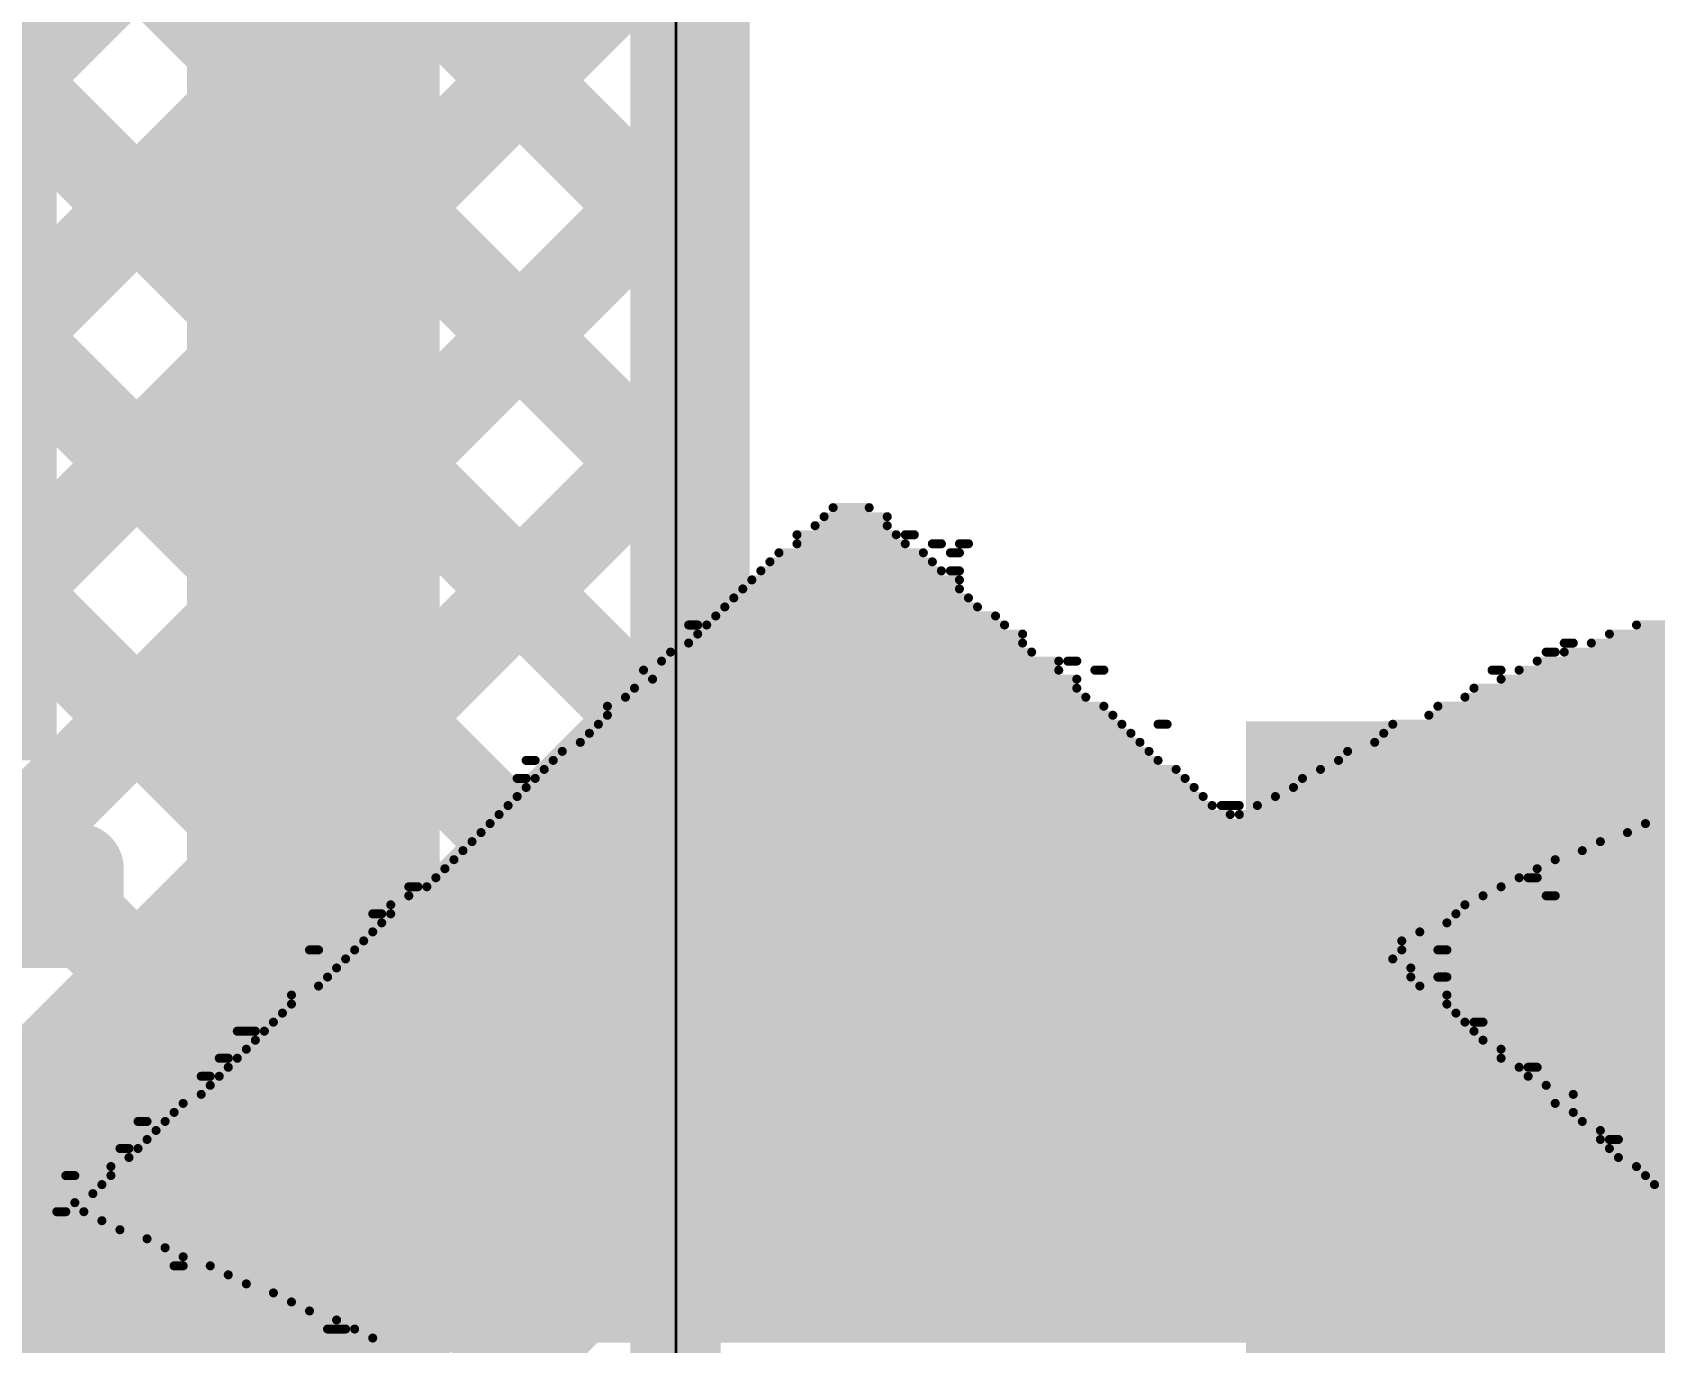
# Model space of a CAD drawing. Header units: millimetres. Extents: x -0.33 to 3.26, y -0.12 to 2.83.
# Drawn here: x 1.6463 to 1.826, y 0.3745 to 0.5197 of the extents above; entities that cross this region are included whole.
import ezdxf

# ---------------------------------------------------------------- set-up
doc = ezdxf.new("R2010")
doc.units = ezdxf.units.MM
doc.header["$MEASUREMENT"] = 0
for name, color, linetype in [('BottomLayer', 5, 'Continuous'), ('BottomOverlay', 54, 'Continuous'), ('TopLayer', 1, 'Continuous'), ('TopOverlay', 2, 'Continuous'), ('TopPaste', 8, 'Continuous'), ('TopSolder', 216, 'Continuous')]:
    doc.layers.add(name, color=color, linetype=linetype)
doc.styles.add('Arial', font='', dxfattribs={"height": 0.2})
doc.styles.get('Arial').set_extended_font_data('Arial')

# ---------------------------------------------------------------- blocks, each defined once
blk = doc.blocks.new('MS0530_2R2M_44')
at = {"layer": 'TopLayer'}
blk.add_hatch(color=1, dxfattribs=at).paths.add_polyline_path([(-0.11791, 0.04921), (-0.04331, 0.04921), (-0.04331, -0.04921), (-0.11791, -0.04921)])
at = {"layer": 'TopPaste'}
blk.add_hatch(color=8, dxfattribs=at).paths.add_polyline_path([(-0.11791, 0.04921), (-0.04331, 0.04921), (-0.04331, -0.04921), (-0.11791, -0.04921)])
at = {"layer": 'TopSolder'}
blk.add_hatch(color=216, dxfattribs=at).paths.add_polyline_path([(-0.12191, 0.05321), (-0.03931, 0.05321), (-0.03931, -0.05321), (-0.12191, -0.05321)])
at = {"layer": 'TopOverlay', "const_width": 0.01}
for points in [[(-0.10236, 0.11319), (-0.10236, 0.06136)], [(-0.10236, 0.11319), (0.10236, 0.11319)]]:
    blk.add_lwpolyline(points, dxfattribs=at)
at = {"layer": 'TopOverlay', "const_width": 0.005}
for points in [[(-0.10486, 0.11319, 1), (-0.09986, 0.11319, 1)], [(-0.10486, 0.11319, 1), (-0.09986, 0.11319, 1)], [(-0.10486, 0.06136, 1), (-0.09986, 0.06136, 1)]]:
    blk.add_lwpolyline(points, format="xyb", close=True, dxfattribs=at)

msp = doc.modelspace()

# ---------------------------------------------------------------- hatches: boundary and pattern name
at = {"layer": 'TopLayer'}
for points in [[(1.66342, 0.284), (1.69142, 0.284), (1.69142, 0.705), (1.66342, 0.705)], [(1.605, 0.441), (1.649, 0.441), (1.649, 0.644), (1.605, 0.644)], [(1.649, 0.439), (1.649, 0.513), (0.876, 0.513), (0.876, 0.439)], [(1.78094, 0.3355), (1.889, 0.3355), (1.889, 0.441), (1.78094, 0.441)], [(1.202, 0.318), (1.6926, 0.318), (1.6926, 0.409), (1.202, 0.409)]]:
    msp.add_hatch(color=1, dxfattribs=at).paths.add_polyline_path(points)

# ---------------------------------------------------------------- linework, layer by layer
at = {"layer": 'BottomLayer'}
msp.add_line((1.71754, 0.60354), (1.71754, 0.33544), dxfattribs=at)
at = {"layer": 'BottomLayer', "const_width": 0.01}
for points in [[(1.71754, 0.33544), (1.71754, 0.6025)], [(1.531, 0.37334), (1.71754, 0.55989)], [(1.531, 0.40163), (1.66337, 0.534)], [(1.53921, 0.534), (1.71754, 0.35567)], [(1.5675, 0.534), (1.71754, 0.38395)], [(1.59578, 0.534), (1.71754, 0.41224)], [(1.62406, 0.534), (1.71754, 0.44052)], [(1.65235, 0.534), (1.71754, 0.46881)], [(1.68063, 0.534), (1.71754, 0.49709)], [(1.531, 0.34506), (1.71754, 0.5316)], [(1.531, 0.51393), (1.78475, 0.26018)], [(1.531, 0.31678), (1.71754, 0.50332)], [(1.531, 0.48564), (1.75646, 0.26018)], [(1.531, 0.28849), (1.71754, 0.47503)], [(1.53097, 0.26018), (1.71754, 0.44675)], [(1.55926, 0.26018), (1.71754, 0.41846)], [(1.58754, 0.26018), (1.71754, 0.39018)]]:
    msp.add_lwpolyline(points, dxfattribs=at)
at = {"layer": 'BottomLayer', "const_width": 0.005}
for points in [[(1.71504, 0.50332, 1), (1.72004, 0.50332, 1)], [(1.71504, 0.49709, 1), (1.72004, 0.49709, 1)], [(1.71504, 0.47503, 1), (1.72004, 0.47503, 1)], [(1.71504, 0.46881, 1), (1.72004, 0.46881, 1)], [(1.71504, 0.44675, 1), (1.72004, 0.44675, 1)], [(1.71504, 0.44052, 1), (1.72004, 0.44052, 1)], [(1.71504, 0.41846, 1), (1.72004, 0.41846, 1)], [(1.71504, 0.41224, 1), (1.72004, 0.41224, 1)], [(1.71504, 0.39018, 1), (1.72004, 0.39018, 1)], [(1.71504, 0.38395, 1), (1.72004, 0.38395, 1)]]:
    msp.add_lwpolyline(points, format="xyb", close=True, dxfattribs=at)
at = {"layer": 'BottomOverlay', "const_width": 0.001}
for points in [[(1.735, 0.467), (1.739, 0.467)], [(1.733, 0.465), (1.741, 0.465)], [(1.734, 0.466), (1.741, 0.466)], [(1.731, 0.464), (1.742, 0.464)], [(1.743, 0.464), (1.744, 0.464)], [(1.729, 0.462), (1.745, 0.462)], [(1.731, 0.463), (1.743, 0.463)], [(1.746, 0.463), (1.747, 0.463)], [(1.748, 0.462), (1.749, 0.462)], [(1.749, 0.463), (1.75, 0.463)], [(1.727, 0.46), (1.747, 0.46)], [(1.728, 0.461), (1.746, 0.461)], [(1.748, 0.46), (1.749, 0.46)], [(1.725, 0.458), (1.749, 0.458)], [(1.726, 0.459), (1.749, 0.459)], [(1.723, 0.456), (1.751, 0.456)], [(1.724, 0.457), (1.75, 0.457)], [(1.722, 0.455), (1.753, 0.455)], [(1.719, 0.454), (1.72, 0.454)], [(1.72, 0.453), (1.756, 0.453)], [(1.721, 0.454), (1.754, 0.454)], [(1.821, 0.453), (1.979, 0.453)], [(1.824, 0.454), (1.977, 0.454)], [(1.717, 0.451), (1.757, 0.451)], [(1.719, 0.452), (1.756, 0.452)], [(1.814, 0.451), (1.815, 0.451)], [(1.816, 0.452), (1.817, 0.452)], [(1.816, 0.451), (1.985, 0.451)], [(1.819, 0.452), (1.982, 0.452)], [(1.714, 0.449), (1.76, 0.449)], [(1.716, 0.45), (1.76, 0.45)], [(1.761, 0.45), (1.762, 0.45)], [(1.764, 0.449), (1.765, 0.449)], [(1.808, 0.449), (1.809, 0.449)], [(1.811, 0.449), (1.99, 0.449)], [(1.813, 0.45), (1.988, 0.45)], [(1.713, 0.447), (1.762, 0.447)], [(1.715, 0.448), (1.762, 0.448)], [(1.806, 0.447), (1.995, 0.447)], [(1.809, 0.448), (1.992, 0.448)], [(1.712, 0.446), (1.763, 0.446)], [(1.805, 0.446), (1.887, 0.446)], [(1.71, 0.445), (1.765, 0.445)], [(1.71, 0.444), (1.766, 0.444)], [(1.801, 0.444), (1.87, 0.444)], [(1.802, 0.445), (1.878, 0.445)], [(1.708, 0.442), (1.768, 0.442)], [(1.709, 0.443), (1.767, 0.443)], [(1.771, 0.443), (1.772, 0.443)], [(1.796, 0.442), (1.858, 0.442)], [(1.797, 0.443), (1.863, 0.443)], [(1.705, 0.44), (1.77, 0.44)], [(1.707, 0.441), (1.769, 0.441)], [(1.792, 0.44), (1.849, 0.44)], [(1.795, 0.441), (1.854, 0.441)], [(1.701, 0.439), (1.702, 0.439)], [(1.703, 0.438), (1.773, 0.438)], [(1.704, 0.439), (1.771, 0.439)], [(1.789, 0.438), (1.843, 0.438)], [(1.791, 0.439), (1.846, 0.439)], [(1.7, 0.437), (1.701, 0.437)], [(1.702, 0.437), (1.774, 0.437)], [(1.787, 0.437), (1.839, 0.437)], [(1.7, 0.435), (1.776, 0.435)], [(1.701, 0.436), (1.775, 0.436)], [(1.784, 0.435), (1.833, 0.435)], [(1.786, 0.436), (1.836, 0.436)], [(1.698, 0.433), (1.779, 0.433)], [(1.699, 0.434), (1.777, 0.434)], [(1.778, 0.434), (1.78, 0.434)], [(1.78, 0.433), (1.828, 0.433)], [(1.782, 0.434), (1.83, 0.434)], [(1.696, 0.431), (1.823, 0.431)], [(1.697, 0.432), (1.825, 0.432)], [(1.694, 0.429), (1.818, 0.429)], [(1.695, 0.43), (1.82, 0.43)], [(1.693, 0.428), (1.815, 0.428)], [(1.691, 0.426), (1.811, 0.426)], [(1.692, 0.427), (1.813, 0.427)], [(1.812, 0.426), (1.813, 0.426)], [(1.688, 0.425), (1.689, 0.425)], [(1.688, 0.424), (1.807, 0.424)], [(1.69, 0.425), (1.809, 0.425)], [(1.814, 0.424), (1.815, 0.424)], [(1.684, 0.422), (1.685, 0.422)], [(1.686, 0.423), (1.805, 0.423)], [(1.686, 0.422), (1.804, 0.422)], [(1.684, 0.42), (1.8, 0.42)], [(1.685, 0.421), (1.803, 0.421)], [(1.683, 0.419), (1.798, 0.419)], [(1.677, 0.418), (1.678, 0.418)], [(1.681, 0.417), (1.797, 0.417)], [(1.682, 0.418), (1.798, 0.418)], [(1.802, 0.418), (1.803, 0.418)], [(1.679, 0.415), (1.799, 0.415)], [(1.68, 0.416), (1.799, 0.416)], [(1.802, 0.415), (1.803, 0.415)], [(1.675, 0.413), (1.803, 0.413)], [(1.678, 0.414), (1.8, 0.414)], [(1.675, 0.412), (1.803, 0.412)], [(1.673, 0.41), (1.805, 0.41)], [(1.674, 0.411), (1.804, 0.411)], [(1.806, 0.41), (1.807, 0.41)], [(1.669, 0.409), (1.671, 0.409)], [(1.671, 0.408), (1.807, 0.408)], [(1.672, 0.409), (1.806, 0.409)], [(1.667, 0.406), (1.668, 0.406)], [(1.669, 0.406), (1.809, 0.406)], [(1.67, 0.407), (1.809, 0.407)], [(1.665, 0.404), (1.666, 0.404)], [(1.667, 0.404), (1.812, 0.404)], [(1.668, 0.405), (1.811, 0.405)], [(1.812, 0.405), (1.813, 0.405)], [(1.666, 0.403), (1.814, 0.403)], [(1.663, 0.401), (1.815, 0.401)], [(1.665, 0.402), (1.817, 0.402)], [(1.658, 0.399), (1.659, 0.399)], [(1.661, 0.399), (1.818, 0.399)], [(1.662, 0.4), (1.817, 0.4)], [(1.659, 0.397), (1.82, 0.397)], [(1.66, 0.398), (1.82, 0.398)], [(1.821, 0.397), (1.822, 0.397)], [(1.656, 0.396), (1.657, 0.396)], [(1.657, 0.395), (1.822, 0.395)], [(1.658, 0.396), (1.821, 0.396)], [(1.655, 0.394), (1.824, 0.394)], [(1.65, 0.393), (1.651, 0.393)], [(1.654, 0.392), (1.826, 0.392)], [(1.655, 0.393), (1.825, 0.393)], [(1.651, 0.39), (1.828, 0.39)], [(1.653, 0.391), (1.827, 0.391)], [(1.649, 0.389), (1.65, 0.389)], [(1.652, 0.389), (1.829, 0.389)], [(1.654, 0.388), (1.83, 0.388)], [(1.656, 0.387), (1.831, 0.387)], [(1.659, 0.386), (1.832, 0.386)], [(1.661, 0.385), (1.833, 0.385)], [(1.662, 0.383), (1.663, 0.383)], [(1.663, 0.384), (1.834, 0.384)], [(1.666, 0.383), (1.836, 0.383)], [(1.668, 0.382), (1.837, 0.382)], [(1.67, 0.381), (1.838, 0.381)], [(1.673, 0.38), (1.839, 0.38)], [(1.675, 0.379), (1.84, 0.379)], [(1.677, 0.378), (1.841, 0.378)], [(1.68, 0.377), (1.842, 0.377)], [(1.679, 0.376), (1.681, 0.376)], [(1.682, 0.376), (1.843, 0.376)], [(1.684, 0.375), (1.844, 0.375)]]:
    msp.add_lwpolyline(points, dxfattribs=at)
at = {"layer": 'BottomOverlay', "const_width": 0.0005}
for points in [[(1.73475, 0.467, 1), (1.73525, 0.467, 1)], [(1.73875, 0.467, 1), (1.73925, 0.467, 1)], [(1.73275, 0.465, 1), (1.73325, 0.465, 1)], [(1.73375, 0.466, 1), (1.73425, 0.466, 1)], [(1.74075, 0.466, 1), (1.74125, 0.466, 1)], [(1.74075, 0.465, 1), (1.74125, 0.465, 1)], [(1.73075, 0.464, 1), (1.73125, 0.464, 1)], [(1.74175, 0.464, 1), (1.74225, 0.464, 1)], [(1.74275, 0.464, 1), (1.74325, 0.464, 1)], [(1.74375, 0.464, 1), (1.74425, 0.464, 1)], [(1.72875, 0.462, 1), (1.72925, 0.462, 1)], [(1.73075, 0.463, 1), (1.73125, 0.463, 1)], [(1.74275, 0.463, 1), (1.74325, 0.463, 1)], [(1.74475, 0.462, 1), (1.74525, 0.462, 1)], [(1.74575, 0.463, 1), (1.74625, 0.463, 1)], [(1.74675, 0.463, 1), (1.74725, 0.463, 1)], [(1.74775, 0.462, 1), (1.74825, 0.462, 1)], [(1.74875, 0.463, 1), (1.74925, 0.463, 1)], [(1.74875, 0.462, 1), (1.74925, 0.462, 1)], [(1.74975, 0.463, 1), (1.75025, 0.463, 1)], [(1.72675, 0.46, 1), (1.72725, 0.46, 1)], [(1.72775, 0.461, 1), (1.72825, 0.461, 1)], [(1.74575, 0.461, 1), (1.74625, 0.461, 1)], [(1.74675, 0.46, 1), (1.74725, 0.46, 1)], [(1.74775, 0.46, 1), (1.74825, 0.46, 1)], [(1.74875, 0.46, 1), (1.74925, 0.46, 1)], [(1.72475, 0.458, 1), (1.72525, 0.458, 1)], [(1.72575, 0.459, 1), (1.72625, 0.459, 1)], [(1.74875, 0.459, 1), (1.74925, 0.459, 1)], [(1.74875, 0.458, 1), (1.74925, 0.458, 1)], [(1.72275, 0.456, 1), (1.72325, 0.456, 1)], [(1.72375, 0.457, 1), (1.72425, 0.457, 1)], [(1.74975, 0.457, 1), (1.75025, 0.457, 1)], [(1.75075, 0.456, 1), (1.75125, 0.456, 1)], [(1.72175, 0.455, 1), (1.72225, 0.455, 1)], [(1.75275, 0.455, 1), (1.75325, 0.455, 1)], [(1.71875, 0.454, 1), (1.71925, 0.454, 1)], [(1.71975, 0.454, 1), (1.72025, 0.454, 1)], [(1.71975, 0.453, 1), (1.72025, 0.453, 1)], [(1.72075, 0.454, 1), (1.72125, 0.454, 1)], [(1.75375, 0.454, 1), (1.75425, 0.454, 1)], [(1.75575, 0.453, 1), (1.75625, 0.453, 1)], [(1.82075, 0.453, 1), (1.82125, 0.453, 1)], [(1.82375, 0.454, 1), (1.82425, 0.454, 1)], [(1.71675, 0.451, 1), (1.71725, 0.451, 1)], [(1.71875, 0.452, 1), (1.71925, 0.452, 1)], [(1.75575, 0.452, 1), (1.75625, 0.452, 1)], [(1.75675, 0.451, 1), (1.75725, 0.451, 1)], [(1.81375, 0.451, 1), (1.81425, 0.451, 1)], [(1.81475, 0.451, 1), (1.81525, 0.451, 1)], [(1.81575, 0.452, 1), (1.81625, 0.452, 1)], [(1.81575, 0.451, 1), (1.81625, 0.451, 1)], [(1.81675, 0.452, 1), (1.81725, 0.452, 1)], [(1.81875, 0.452, 1), (1.81925, 0.452, 1)], [(1.71375, 0.449, 1), (1.71425, 0.449, 1)], [(1.71575, 0.45, 1), (1.71625, 0.45, 1)], [(1.75975, 0.45, 1), (1.76025, 0.45, 1)], [(1.75975, 0.449, 1), (1.76025, 0.449, 1)], [(1.76075, 0.45, 1), (1.76125, 0.45, 1)], [(1.76175, 0.45, 1), (1.76225, 0.45, 1)], [(1.76375, 0.449, 1), (1.76425, 0.449, 1)], [(1.76475, 0.449, 1), (1.76525, 0.449, 1)], [(1.80775, 0.449, 1), (1.80825, 0.449, 1)], [(1.80875, 0.449, 1), (1.80925, 0.449, 1)], [(1.81075, 0.449, 1), (1.81125, 0.449, 1)], [(1.81275, 0.45, 1), (1.81325, 0.45, 1)], [(1.71275, 0.447, 1), (1.71325, 0.447, 1)], [(1.71475, 0.448, 1), (1.71525, 0.448, 1)], [(1.76175, 0.448, 1), (1.76225, 0.448, 1)], [(1.76175, 0.447, 1), (1.76225, 0.447, 1)], [(1.80575, 0.447, 1), (1.80625, 0.447, 1)], [(1.80875, 0.448, 1), (1.80925, 0.448, 1)], [(1.71175, 0.446, 1), (1.71225, 0.446, 1)], [(1.76275, 0.446, 1), (1.76325, 0.446, 1)], [(1.80475, 0.446, 1), (1.80525, 0.446, 1)], [(1.70975, 0.445, 1), (1.71025, 0.445, 1)], [(1.70975, 0.444, 1), (1.71025, 0.444, 1)], [(1.76475, 0.445, 1), (1.76525, 0.445, 1)], [(1.76575, 0.444, 1), (1.76625, 0.444, 1)], [(1.80075, 0.444, 1), (1.80125, 0.444, 1)], [(1.80175, 0.445, 1), (1.80225, 0.445, 1)], [(1.70775, 0.442, 1), (1.70825, 0.442, 1)], [(1.70875, 0.443, 1), (1.70925, 0.443, 1)], [(1.76675, 0.443, 1), (1.76725, 0.443, 1)], [(1.76775, 0.442, 1), (1.76825, 0.442, 1)], [(1.77075, 0.443, 1), (1.77125, 0.443, 1)], [(1.77175, 0.443, 1), (1.77225, 0.443, 1)], [(1.79575, 0.442, 1), (1.79625, 0.442, 1)], [(1.79675, 0.443, 1), (1.79725, 0.443, 1)], [(1.70475, 0.44, 1), (1.70525, 0.44, 1)], [(1.70675, 0.441, 1), (1.70725, 0.441, 1)], [(1.76875, 0.441, 1), (1.76925, 0.441, 1)], [(1.76975, 0.44, 1), (1.77025, 0.44, 1)], [(1.79175, 0.44, 1), (1.79225, 0.44, 1)], [(1.79475, 0.441, 1), (1.79525, 0.441, 1)], [(1.70075, 0.439, 1), (1.70125, 0.439, 1)], [(1.70175, 0.439, 1), (1.70225, 0.439, 1)], [(1.70275, 0.438, 1), (1.70325, 0.438, 1)], [(1.70375, 0.439, 1), (1.70425, 0.439, 1)], [(1.77075, 0.439, 1), (1.77125, 0.439, 1)], [(1.77275, 0.438, 1), (1.77325, 0.438, 1)], [(1.78875, 0.438, 1), (1.78925, 0.438, 1)], [(1.79075, 0.439, 1), (1.79125, 0.439, 1)], [(1.69975, 0.437, 1), (1.70025, 0.437, 1)], [(1.70075, 0.437, 1), (1.70125, 0.437, 1)], [(1.70175, 0.437, 1), (1.70225, 0.437, 1)], [(1.77375, 0.437, 1), (1.77425, 0.437, 1)], [(1.78675, 0.437, 1), (1.78725, 0.437, 1)], [(1.69975, 0.435, 1), (1.70025, 0.435, 1)], [(1.70075, 0.436, 1), (1.70125, 0.436, 1)], [(1.77475, 0.436, 1), (1.77525, 0.436, 1)], [(1.77575, 0.435, 1), (1.77625, 0.435, 1)], [(1.78375, 0.435, 1), (1.78425, 0.435, 1)], [(1.78575, 0.436, 1), (1.78625, 0.436, 1)], [(1.69775, 0.433, 1), (1.69825, 0.433, 1)], [(1.69875, 0.434, 1), (1.69925, 0.434, 1)], [(1.77675, 0.434, 1), (1.77725, 0.434, 1)], [(1.77775, 0.434, 1), (1.77825, 0.434, 1)], [(1.77875, 0.433, 1), (1.77925, 0.433, 1)], [(1.77975, 0.434, 1), (1.78025, 0.434, 1)], [(1.77975, 0.433, 1), (1.78025, 0.433, 1)], [(1.78175, 0.434, 1), (1.78225, 0.434, 1)], [(1.69575, 0.431, 1), (1.69625, 0.431, 1)], [(1.69675, 0.432, 1), (1.69725, 0.432, 1)], [(1.82275, 0.431, 1), (1.82325, 0.431, 1)], [(1.82475, 0.432, 1), (1.82525, 0.432, 1)], [(1.69375, 0.429, 1), (1.69425, 0.429, 1)], [(1.69475, 0.43, 1), (1.69525, 0.43, 1)], [(1.81775, 0.429, 1), (1.81825, 0.429, 1)], [(1.81975, 0.43, 1), (1.82025, 0.43, 1)], [(1.69275, 0.428, 1), (1.69325, 0.428, 1)], [(1.81475, 0.428, 1), (1.81525, 0.428, 1)], [(1.69075, 0.426, 1), (1.69125, 0.426, 1)], [(1.69175, 0.427, 1), (1.69225, 0.427, 1)], [(1.81075, 0.426, 1), (1.81125, 0.426, 1)], [(1.81175, 0.426, 1), (1.81225, 0.426, 1)], [(1.81275, 0.427, 1), (1.81325, 0.427, 1)], [(1.81275, 0.426, 1), (1.81325, 0.426, 1)], [(1.68775, 0.425, 1), (1.68825, 0.425, 1)], [(1.68775, 0.424, 1), (1.68825, 0.424, 1)], [(1.68875, 0.425, 1), (1.68925, 0.425, 1)], [(1.68975, 0.425, 1), (1.69025, 0.425, 1)], [(1.80675, 0.424, 1), (1.80725, 0.424, 1)], [(1.80875, 0.425, 1), (1.80925, 0.425, 1)], [(1.81375, 0.424, 1), (1.81425, 0.424, 1)], [(1.81475, 0.424, 1), (1.81525, 0.424, 1)], [(1.68375, 0.422, 1), (1.68425, 0.422, 1)], [(1.68475, 0.422, 1), (1.68525, 0.422, 1)], [(1.68575, 0.423, 1), (1.68625, 0.423, 1)], [(1.68575, 0.422, 1), (1.68625, 0.422, 1)], [(1.80375, 0.422, 1), (1.80425, 0.422, 1)], [(1.80475, 0.423, 1), (1.80525, 0.423, 1)], [(1.68375, 0.42, 1), (1.68425, 0.42, 1)], [(1.68475, 0.421, 1), (1.68525, 0.421, 1)], [(1.79975, 0.42, 1), (1.80025, 0.42, 1)], [(1.80275, 0.421, 1), (1.80325, 0.421, 1)], [(1.68275, 0.419, 1), (1.68325, 0.419, 1)], [(1.79775, 0.419, 1), (1.79825, 0.419, 1)], [(1.67675, 0.418, 1), (1.67725, 0.418, 1)], [(1.67775, 0.418, 1), (1.67825, 0.418, 1)], [(1.68075, 0.417, 1), (1.68125, 0.417, 1)], [(1.68175, 0.418, 1), (1.68225, 0.418, 1)], [(1.79675, 0.417, 1), (1.79725, 0.417, 1)], [(1.79775, 0.418, 1), (1.79825, 0.418, 1)], [(1.80175, 0.418, 1), (1.80225, 0.418, 1)], [(1.80275, 0.418, 1), (1.80325, 0.418, 1)], [(1.67875, 0.415, 1), (1.67925, 0.415, 1)], [(1.67975, 0.416, 1), (1.68025, 0.416, 1)], [(1.79875, 0.416, 1), (1.79925, 0.416, 1)], [(1.79875, 0.415, 1), (1.79925, 0.415, 1)], [(1.80175, 0.415, 1), (1.80225, 0.415, 1)], [(1.80275, 0.415, 1), (1.80325, 0.415, 1)], [(1.67475, 0.413, 1), (1.67525, 0.413, 1)], [(1.67775, 0.414, 1), (1.67825, 0.414, 1)], [(1.79975, 0.414, 1), (1.80025, 0.414, 1)], [(1.80275, 0.413, 1), (1.80325, 0.413, 1)], [(1.67475, 0.412, 1), (1.67525, 0.412, 1)], [(1.80275, 0.412, 1), (1.80325, 0.412, 1)], [(1.67275, 0.41, 1), (1.67325, 0.41, 1)], [(1.67375, 0.411, 1), (1.67425, 0.411, 1)], [(1.80375, 0.411, 1), (1.80425, 0.411, 1)], [(1.80475, 0.41, 1), (1.80525, 0.41, 1)], [(1.80575, 0.41, 1), (1.80625, 0.41, 1)], [(1.80675, 0.41, 1), (1.80725, 0.41, 1)], [(1.66875, 0.409, 1), (1.66925, 0.409, 1)], [(1.67075, 0.409, 1), (1.67125, 0.409, 1)], [(1.67075, 0.408, 1), (1.67125, 0.408, 1)], [(1.67175, 0.409, 1), (1.67225, 0.409, 1)], [(1.80575, 0.409, 1), (1.80625, 0.409, 1)], [(1.80675, 0.408, 1), (1.80725, 0.408, 1)], [(1.66675, 0.406, 1), (1.66725, 0.406, 1)], [(1.66775, 0.406, 1), (1.66825, 0.406, 1)], [(1.66875, 0.406, 1), (1.66925, 0.406, 1)], [(1.66975, 0.407, 1), (1.67025, 0.407, 1)], [(1.80875, 0.407, 1), (1.80925, 0.407, 1)], [(1.80875, 0.406, 1), (1.80925, 0.406, 1)], [(1.66475, 0.404, 1), (1.66525, 0.404, 1)], [(1.66575, 0.404, 1), (1.66625, 0.404, 1)], [(1.66675, 0.404, 1), (1.66725, 0.404, 1)], [(1.66775, 0.405, 1), (1.66825, 0.405, 1)], [(1.81075, 0.405, 1), (1.81125, 0.405, 1)], [(1.81175, 0.405, 1), (1.81225, 0.405, 1)], [(1.81175, 0.404, 1), (1.81225, 0.404, 1)], [(1.81275, 0.405, 1), (1.81325, 0.405, 1)], [(1.66575, 0.403, 1), (1.66625, 0.403, 1)], [(1.81375, 0.403, 1), (1.81425, 0.403, 1)], [(1.66275, 0.401, 1), (1.66325, 0.401, 1)], [(1.66475, 0.402, 1), (1.66525, 0.402, 1)], [(1.81475, 0.401, 1), (1.81525, 0.401, 1)], [(1.81675, 0.402, 1), (1.81725, 0.402, 1)], [(1.65775, 0.399, 1), (1.65825, 0.399, 1)], [(1.65875, 0.399, 1), (1.65925, 0.399, 1)], [(1.66075, 0.399, 1), (1.66125, 0.399, 1)], [(1.66175, 0.4, 1), (1.66225, 0.4, 1)], [(1.81675, 0.4, 1), (1.81725, 0.4, 1)], [(1.81775, 0.399, 1), (1.81825, 0.399, 1)], [(1.65875, 0.397, 1), (1.65925, 0.397, 1)], [(1.65975, 0.398, 1), (1.66025, 0.398, 1)], [(1.81975, 0.398, 1), (1.82025, 0.398, 1)], [(1.81975, 0.397, 1), (1.82025, 0.397, 1)], [(1.82075, 0.397, 1), (1.82125, 0.397, 1)], [(1.82175, 0.397, 1), (1.82225, 0.397, 1)], [(1.65575, 0.396, 1), (1.65625, 0.396, 1)], [(1.65675, 0.396, 1), (1.65725, 0.396, 1)], [(1.65675, 0.395, 1), (1.65725, 0.395, 1)], [(1.65775, 0.396, 1), (1.65825, 0.396, 1)], [(1.82075, 0.396, 1), (1.82125, 0.396, 1)], [(1.82175, 0.395, 1), (1.82225, 0.395, 1)], [(1.65475, 0.394, 1), (1.65525, 0.394, 1)], [(1.82375, 0.394, 1), (1.82425, 0.394, 1)], [(1.64975, 0.393, 1), (1.65025, 0.393, 1)], [(1.65075, 0.393, 1), (1.65125, 0.393, 1)], [(1.65375, 0.392, 1), (1.65425, 0.392, 1)], [(1.65475, 0.393, 1), (1.65525, 0.393, 1)], [(1.82475, 0.393, 1), (1.82525, 0.393, 1)], [(1.82575, 0.392, 1), (1.82625, 0.392, 1)], [(1.65075, 0.39, 1), (1.65125, 0.39, 1)], [(1.65275, 0.391, 1), (1.65325, 0.391, 1)], [(1.64875, 0.389, 1), (1.64925, 0.389, 1)], [(1.64975, 0.389, 1), (1.65025, 0.389, 1)], [(1.65175, 0.389, 1), (1.65225, 0.389, 1)], [(1.65375, 0.388, 1), (1.65425, 0.388, 1)], [(1.65575, 0.387, 1), (1.65625, 0.387, 1)], [(1.65875, 0.386, 1), (1.65925, 0.386, 1)], [(1.66075, 0.385, 1), (1.66125, 0.385, 1)], [(1.66175, 0.383, 1), (1.66225, 0.383, 1)], [(1.66275, 0.384, 1), (1.66325, 0.384, 1)], [(1.66275, 0.383, 1), (1.66325, 0.383, 1)], [(1.66575, 0.383, 1), (1.66625, 0.383, 1)], [(1.66775, 0.382, 1), (1.66825, 0.382, 1)], [(1.66975, 0.381, 1), (1.67025, 0.381, 1)], [(1.67275, 0.38, 1), (1.67325, 0.38, 1)], [(1.67475, 0.379, 1), (1.67525, 0.379, 1)], [(1.67675, 0.378, 1), (1.67725, 0.378, 1)], [(1.67975, 0.377, 1), (1.68025, 0.377, 1)], [(1.67875, 0.376, 1), (1.67925, 0.376, 1)], [(1.68075, 0.376, 1), (1.68125, 0.376, 1)], [(1.68175, 0.376, 1), (1.68225, 0.376, 1)], [(1.68375, 0.375, 1), (1.68425, 0.375, 1)]]:
    msp.add_lwpolyline(points, format="xyb", close=True, dxfattribs=at)
at = {"layer": 'TopLayer'}
msp.add_line((1.7176, 0.6036), (1.7176, 0.3355), dxfattribs=at)
at = {"layer": 'TopLayer', "const_width": 0.01}
for points in [[(0.86965, 0.427), (1.65142, 0.427)], [(1.64088, 0.421), (1.64688, 0.427)], [(1.64903, 0.427), (1.65142, 0.42462)], [(1.65142, 0.421), (1.65142, 0.427)], [(1.249, 0.421), (1.65142, 0.421)]]:
    msp.add_lwpolyline(points, dxfattribs=at)
at = {"layer": 'TopLayer', "const_width": 0.005}
for points in [[(1.64438, 0.427, 1), (1.64938, 0.427, 1)], [(1.64653, 0.427, 1), (1.65153, 0.427, 1)], [(1.64892, 0.427, 1), (1.65392, 0.427, 1)], [(1.64892, 0.427, 1), (1.65392, 0.427, 1)], [(1.64892, 0.42462, 1), (1.65392, 0.42462, 1)], [(1.64892, 0.421, 1), (1.65392, 0.421, 1)], [(1.64892, 0.421, 1), (1.65392, 0.421, 1)]]:
    msp.add_lwpolyline(points, format="xyb", close=True, dxfattribs=at)

# ---------------------------------------------------------------- block references
at = {"rotation": 90}
msp.add_blockref('MS0530_2R2M_44', (1.83394, 0.48265), dxfattribs=at)

# ---------------------------------------------------------------- texts
at = {"layer": 'TopOverlay', "style": 'Arial'}
msp.add_text('L1', height=0.04, dxfattribs=at).set_placement((1.653, 0.382))

doc.saveas('drawing.dxf')
